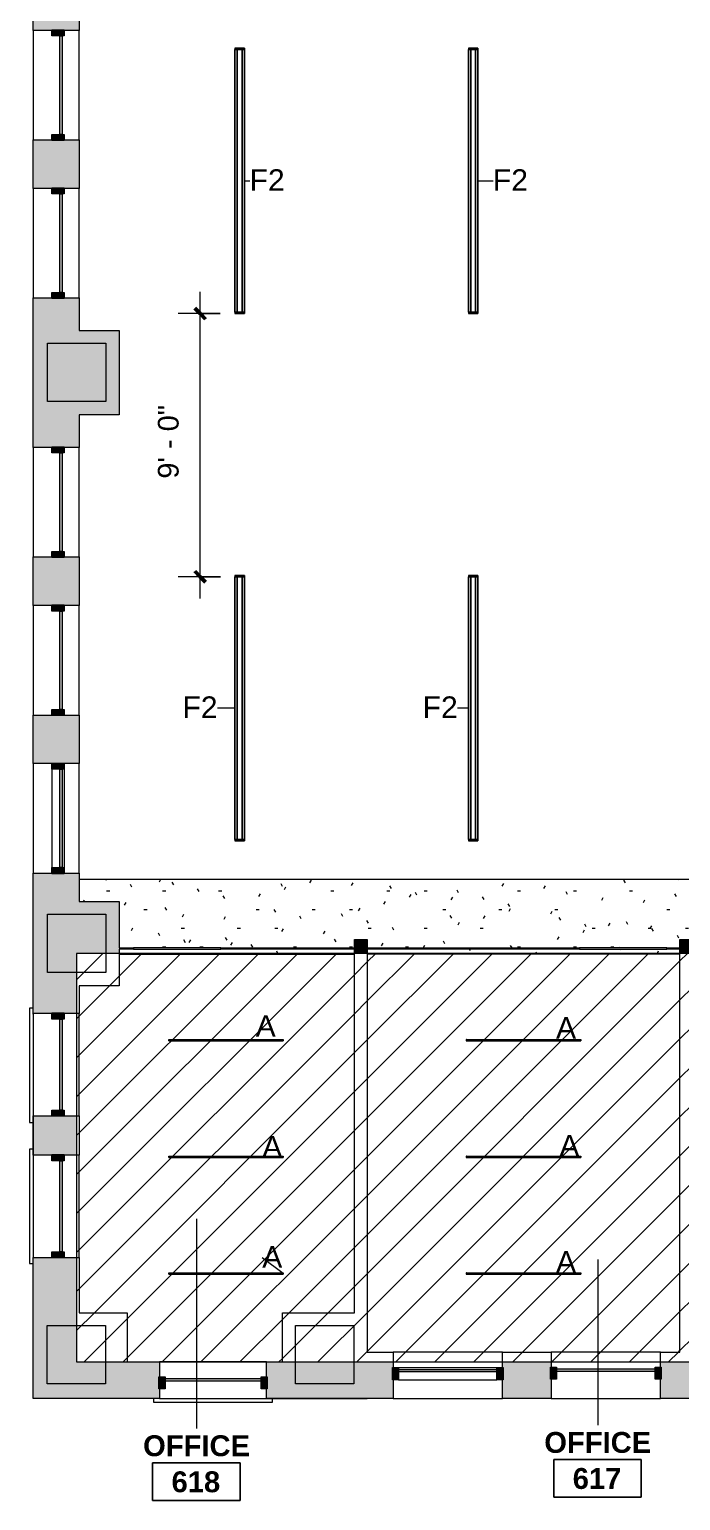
# Model space of a CAD drawing. Header units: inches. Extents: x -1767 to 184, y -1065 to 157.
# Drawn here: x -1767 to -1500, y -1065 to -460 of the extents above; entities that cross this region are included whole.
import ezdxf

# ---------------------------------------------------------------- set-up
doc = ezdxf.new("R2010")
doc.units = ezdxf.units.IN
doc.header["$MEASUREMENT"] = 0
for name, color, linetype, lineweight in [('06_555 11th St - background_dwg', 8, 'Continuous', 9), ('A-ANNO-DIMS', 211, 'Continuous', 9), ('A-ANNO-DIMS-96', 211, 'Continuous', 9), ('A-AREA-IDEN', 2, 'Continuous', 9), ('A-CLNG', 13, 'Continuous', 13), ('A-CLNG-PATT', 13, 'Continuous', 13), ('A-DETL-GENF', 92, 'Continuous', 9), ('A-DETL-THIN', 151, 'Continuous', 9), ('A-GLAZ-CURT', 52, 'Continuous', 13), ('A-GLAZ-CWMG', 51, 'Continuous', 13), ('A-WALL', 113, 'Continuous', 13), ('A-WALL-PATT', 111, 'Continuous', 13), ('C-Hatch', 7, 'Continuous', 9), ('E-LITE-EQPM', 33, 'Continuous', 9), ('E-LITE-EQPM-IDEN', 33, 'Continuous', 9), ('I-WALL', 2, 'Continuous', 13), ('P-SILL', 7, 'Continuous', 9), ('S-COLS', 52, 'Continuous', 13), ('W', 7, 'Continuous', 9)]:
    doc.layers.add(name, color=color, linetype=linetype, lineweight=lineweight)
doc.styles.add('Arial_1', font='arial.ttf', dxfattribs={"height": 8.851796})
doc.styles.add('Swis721 Lt BT', font='swissl.ttf', dxfattribs={"height": 8.514638})
doc.styles.add('Swis721 Lt BT_B', font='', dxfattribs={"height": 8.583975})
doc.styles.get('Swis721 Lt BT_B').set_extended_font_data('Swis721 Lt BT', bold=True)
doc.dimstyles.new('OTJ_-_3_32__Linear_3', dxfattribs={"dimscale": 12, "dimtxt": 9, "dimasz": 0.375, "dimexe": 0.75, "dimexo": 0.5, "dimgap": 0.5, "dimtad": 1, "dimdec": 1, "dimrnd": 0.5, "dimzin": 3, "dimdsep": 46, "dimlunit": 4, "dimtxsty": 'Swis721 Lt BT', "dimblk1": 'OBLIQUE', "dimblk2": 'OBLIQUE', "dimsah": 1, "dimcen": 0.09, "dimdle": 0.75, "dimazin": 0, "dimtfac": 1, "dimtdec": 4, "dimtix": 1, "dimtmove": 0, "dimatfit": 3, "dimfxl": 1, "dimtvp": 1, "dimtfill": 1, "dimfrac": 2, "dimtolj": 1, "dimtzin": 0, "dimarcsym": 2})
pattern_1 = [(45, (0, 0), (-8.01223, 8.01223), [])]

# ---------------------------------------------------------------- blocks, each defined once
blk = doc.blocks.new('System Panel - Glazed-4836574-FIRST FLOOR')
at = {"layer": 'A-GLAZ-CURT', "lineweight": 9}
blk.add_hatch(color=7, dxfattribs=at).paths.add_polyline_path([(18.75, 0.75), (18.75, 1.75), (-18.75, 1.75), (-18.75, 0.75), (3.64, 0.75)], flags=0)
at = {"layer": 'A-GLAZ-CURT', "color": 8, "lineweight": 20}
for p, q in [((-18.75, 0.75), (-18.75, 1.75)), ((-18.75, 1.75), (18.75, 1.75)), ((18.75, 0.75), (-18.75, 0.75)), ((18.75, 1.75), (18.75, 0.75))]:
    blk.add_line(p, q, dxfattribs=at)
blk = doc.blocks.new('Rectangular Mullion - 2_5_ x 5_ rectangular-4836572-FIRST FLOOR')
at = {"layer": 'A-GLAZ-CWMG', "lineweight": 9}
blk.add_hatch(color=7, dxfattribs=at).paths.add_polyline_path([(1.25, 2.5), (1.25, -2.5), (-1, -2.5), (-1, 2.5)], flags=0)
at = {"layer": 'A-GLAZ-CWMG', "color": 8, "lineweight": 20}
for p, q in [((1.25, 2.5), (-1.25, 2.5)), ((-1.25, 2.5), (-1.25, -2.5)), ((1.25, -2.5), (1.25, 2.5)), ((-1.25, -2.5), (1.25, -2.5))]:
    blk.add_line(p, q, dxfattribs=at)
blk = doc.blocks.new('Rectangular Mullion - 2_5_ x 5_ rectangular-4837751-FIRST FLOOR')
at = {"layer": 'A-GLAZ-CWMG', "lineweight": 9}
blk.add_hatch(color=7, dxfattribs=at).paths.add_polyline_path([(1, -1.75), (1, -2.5), (-1.25, -2.5), (-1.25, 2.5), (1, 2.5), (1, -0.75)], flags=0)
at = {"layer": 'A-GLAZ-CWMG', "color": 8, "lineweight": 20}
for p, q in [((1.25, 2.5), (-1.25, 2.5)), ((-1.25, 2.5), (-1.25, -2.5)), ((1.25, -2.5), (1.25, 2.5)), ((-1.25, -2.5), (1.25, -2.5))]:
    blk.add_line(p, q, dxfattribs=at)
blk = doc.blocks.new('System Panel - Glazed-4837756-FIRST FLOOR')
at = {"layer": 'A-GLAZ-CURT', "lineweight": 9}
blk.add_hatch(color=7, dxfattribs=at).paths.add_polyline_path([(20.25, 0.75), (20.25, 1.75), (-20.25, 1.75), (-20.25, 0.75), (5.86, 0.75)], flags=0)
at = {"layer": 'A-GLAZ-CURT', "color": 8, "lineweight": 20}
for p, q in [((-20.25, 0.75), (-20.25, 1.75)), ((-20.25, 1.75), (20.25, 1.75)), ((20.25, 0.75), (-20.25, 0.75)), ((20.25, 1.75), (20.25, 0.75))]:
    blk.add_line(p, q, dxfattribs=at)
blk = doc.blocks.new('System Panel - Glazed-4837760-FIRST FLOOR')
at = {"layer": 'A-GLAZ-CURT', "lineweight": 9}
blk.add_hatch(color=7, dxfattribs=at).paths.add_polyline_path([(20.25, 1.75), (-20.25, 1.75), (-20.25, 0.75), (20.25, 0.75)], flags=0)
at = {"layer": 'A-GLAZ-CURT', "color": 8, "lineweight": 20}
for p, q in [((-20.25, 0.75), (-20.25, 1.75)), ((-20.25, 1.75), (20.25, 1.75)), ((20.25, 0.75), (-20.25, 0.75)), ((20.25, 1.75), (20.25, 0.75))]:
    blk.add_line(p, q, dxfattribs=at)
blk = doc.blocks.new('System Panel - Glazed-4838992-FIRST FLOOR')
at = {"layer": 'A-GLAZ-CURT', "lineweight": 9}
blk.add_hatch(color=7, dxfattribs=at).paths.add_polyline_path([(19.75, 0.75), (19.75, 1.75), (-19.75, 1.75), (-19.75, 0.75)], flags=0)
at = {"layer": 'A-GLAZ-CURT', "color": 8, "lineweight": 20}
for p, q in [((-19.75, 0.75), (-19.75, 1.75)), ((-19.75, 1.75), (19.75, 1.75)), ((19.75, 0.75), (-19.75, 0.75)), ((19.75, 1.75), (19.75, 0.75))]:
    blk.add_line(p, q, dxfattribs=at)
blk = doc.blocks.new('Rectangular Mullion - 2_5_ x 5_ rectangular-4837755-FIRST FLOOR')
at = {"layer": 'A-GLAZ-CWMG', "lineweight": 9}
for p, q in [((-1758.13, -764.03), (-1758.13, -804.53)), ((-1753.13, -764.03), (-1753.13, -804.53))]:
    blk.add_line(p, q, dxfattribs=at)
blk = doc.blocks.new('Concrete-Rectangular-Column - 24 x 24-V3-FIRST FLOOR')
at = {"layer": 'S-COLS', "lineweight": 9}
blk.add_hatch(color=7, dxfattribs=at).paths.add_polyline_path([(12, -12), (12, -3), (0.13, -3), (0.13, 12), (-12, 12), (-12, -12), (1.25, -12)], flags=0)
at = {"layer": 'S-COLS', "color": 8, "lineweight": 20}
for p, q in [((-12, 12), (0.13, 12)), ((-12, -12), (-12, 12)), ((0.13, 12), (12, 12)), ((12, 12), (12, -3)), ((12, -3), (12, -12)), ((12, -12), (-12, -12))]:
    blk.add_line(p, q, dxfattribs=at)
blk = doc.blocks.new('Concrete-Rectangular-Column - 24 x 24-V4-FIRST FLOOR')
at = {"layer": 'S-COLS', "lineweight": 9}
blk.add_hatch(color=7, dxfattribs=at).paths.add_polyline_path([(-10.6, -12), (12, -12), (12, -3), (-12, -3), (-12, -12)], flags=0)
at = {"layer": 'S-COLS', "color": 8, "lineweight": 20}
for p, q in [((-12, 12), (12, 12)), ((-12, -3), (-12, 12)), ((12, 12), (12, -3)), ((-12, -12), (-12, -3)), ((12, -3), (12, -12)), ((12, -12), (-12, -12))]:
    blk.add_line(p, q, dxfattribs=at)
blk = doc.blocks.new('Concrete-Rectangular-Column - 24 x 24-V5-FIRST FLOOR')
at = {"layer": 'S-COLS', "lineweight": 9}
blk.add_hatch(color=7, dxfattribs=at).paths.add_polyline_path([(0, -12), (0, -4.12), (12, -4.12), (12, 12), (-12, 12), (-12, -12), (-9.98, -12)], flags=0)
at = {"layer": 'S-COLS', "color": 8, "lineweight": 20}
for p, q in [((-12, 12), (12, 12)), ((-12, -12), (-12, 12)), ((12, 12), (12, -4.12)), ((12, -4.12), (12, -12)), ((0, -12), (-12, -12)), ((12, -12), (0, -12))]:
    blk.add_line(p, q, dxfattribs=at)
blk = doc.blocks.new('Concrete-Rectangular-Column - 24 x 24-5170815-FIRST FLOOR')
at = {"layer": 'S-COLS', "lineweight": 9}
blk.add_hatch(color=7, dxfattribs=at).paths.add_polyline_path([(-12, -12), (12, -12), (12, 12), (-12, 12)], flags=0)
at = {"layer": 'S-COLS', "color": 8, "lineweight": 20}
for p, q in [((-12, 12), (12, 12)), ((-12, -12), (-12, 12)), ((12, 12), (12, -12)), ((12, -12), (-12, -12))]:
    blk.add_line(p, q, dxfattribs=at)
blk = doc.blocks.new('TBARLED SMARTLIGHT 9-16_DIFFUSING 2_ and 4_ - 4_ 9_16 - Diffusing Lens-5270811-FIRST FLOOR')
at = {"layer": 'E-LITE-EQPM'}
for p, q in [((-0.3, 23.56), (0.3, 23.56)), ((-0.3, 23.52), (-0.3, 23.56)), ((-0.3, 23.52), (-0.21, 23.52)), ((-0.3, -23.52), (-0.3, 23.52)), ((0.3, 23.52), (-0.3, 23.52)), ((-0.21, -23.52), (-0.21, 23.52)), ((-0.2, 23.5), (0.2, 23.5)), ((-0.2, -23.5), (-0.2, 23.5)), ((0.2, -23.5), (0.2, 23.5)), ((0.21, 23.52), (0.3, 23.52)), ((0.21, -23.52), (0.21, 23.52)), ((0.3, 23.56), (0.3, 23.52)), ((0.3, -23.52), (0.3, 23.52)), ((-0.21, -23.52), (-0.3, -23.52)), ((-0.3, -23.52), (0.3, -23.52)), ((-0.3, -23.56), (-0.3, -23.52)), ((0.3, -23.56), (-0.3, -23.56)), ((0.2, -23.5), (-0.2, -23.5)), ((0.3, -23.52), (0.21, -23.52)), ((0.3, -23.52), (0.3, -23.56))]:
    blk.add_line(p, q, dxfattribs=at)
blk = doc.blocks.new('Hex Wall - 2 Cell Asymmetric A - Hex Wall - 2 Cell Asymmetric A 9_-6113418-FIRST FLOOR')
at = {"layer": 'E-LITE-EQPM'}
for p, q in [((-54.56, 0.99), (-54.56, 1.98)), ((-54.56, 1.98), (-54, 1.98)), ((-54.56, -0.99), (-54.56, 0.99)), ((-54, 0.99), (-54.56, 0.99)), ((-54, 1.98), (-54, 0.99)), ((54, 1.98), (-54, 1.98)), ((-54, 0.99), (-54, 1.98)), ((-54, 1.98), (54, 1.98)), ((-54, 0.99), (-54, -0.99)), ((54, 0.99), (-54, 0.99)), ((-54, -0.99), (-54, 0.99)), ((-54, 0.99), (54, 0.99)), ((54, 0.99), (54, 1.98)), ((54, 1.98), (54.56, 1.98)), ((54, 1.98), (54, 0.99)), ((54, -0.99), (54, 0.99)), ((54.56, 0.99), (54, 0.99)), ((54, 0.99), (54, -0.99)), ((54.56, 1.98), (54.56, 0.99)), ((54.56, 0.99), (54.56, -0.99)), ((-54.56, -1.98), (-54.56, -0.99)), ((-54.56, -0.99), (-54, -0.99)), ((-54.56, -1.98), (-54, -1.98)), ((-54, -0.99), (-54, -1.98)), ((-54, -1.98), (-54, -0.99)), ((-54, -0.99), (54, -0.99)), ((54, -0.99), (-54, -0.99)), ((-54, -1.98), (54, -1.98)), ((54, -1.98), (-54, -1.98)), ((54, -1.93), (54, -0.99)), ((54, -0.99), (54.56, -0.99)), ((54, -0.99), (54, -1.93)), ((54, -1.98), (54, -1.94)), ((54, -1.94), (54, -1.98)), ((54, -1.98), (54.56, -1.98)), ((54.56, -0.99), (54.56, -1.98))]:
    blk.add_line(p, q, dxfattribs=at)
blk = doc.blocks.new('06_555 11th St - background_dwg-4793957-FIRST FLOOR')
at = {"layer": 'C-Hatch'}
blk.add_line((1612.18, 1972.23), (1612.18, 1997.73), dxfattribs=at)
at = {"layer": 'P-SILL', "flags": 128}
for points in [[(1612.18, 2100.23), (1610.68, 2100.23), (1610.68, 2053.23), (1612.18, 2053.23)], [(1612.18, 2042.23), (1610.68, 2042.23), (1610.68, 1995.23), (1612.18, 1995.23)], [(1661.68, 1939.72), (1661.68, 1938.22), (1710.68, 1938.22), (1710.68, 1939.72)]]:
    blk.add_lwpolyline(points, dxfattribs=at)
at = {"layer": 'W'}
for p, q in [((1612.18, 2330.73), (1612.18, 2392.23)), ((1612.18, 2097.73), (1612.18, 2155.73)), ((1612.18, 2055.73), (1612.18, 2039.73)), ((1612.18, 1972.23), (1612.18, 1997.73)), ((1708.18, 1939.72), (1749.56, 1939.72))]:
    blk.add_line(p, q, dxfattribs=at)
blk = doc.blocks.new('Room Tag - Room Name and Number-3379422-FIRST FLOOR')
at = {"layer": 'A-AREA-IDEN'}
for p, q in [((-0.1881, -0.1636), (-0.1881, -0.0018)), ((-0.1881, -0.0018), (0.1869, -0.0018)), ((0.1869, -0.0018), (-0.1881, -0.0018)), ((-0.1881, -0.0018), (-0.1881, -0.1636)), ((0.1869, -0.0018), (0.1869, -0.1636)), ((0.1869, -0.1636), (0.1869, -0.0018)), ((0.1869, -0.1636), (-0.1881, -0.1636)), ((-0.1881, -0.1636), (0.1869, -0.1636))]:
    blk.add_line(p, q, dxfattribs=at)
blk = doc.blocks.new('DIMBLOCK21-FIRST FLOOR')
at = {"layer": 'A-ANNO-DIMS-96'}
for p, q in [((-1697.19, -693.91), (-1697.19, -567.72)), ((-1688.91, -576.72), (-1706.19, -576.72)), ((-1697.19, -576.72), (-1688.91, -576.72)), ((-1688.78, -684.91), (-1706.19, -684.91)), ((-1697.19, -684.91), (-1688.78, -684.91))]:
    blk.add_line(p, q, dxfattribs=at)
at = {"layer": 'A-ANNO-DIMS-96', "lineweight": 50}
for p, q in [((-1697.19, -576.72), (-1699.44, -574.47)), ((-1697.19, -576.72), (-1694.94, -578.97)), ((-1697.19, -684.91), (-1699.44, -682.66)), ((-1697.19, -684.91), (-1694.94, -687.16))]:
    blk.add_line(p, q, dxfattribs=at)
at = {"layer": 'A-ANNO-DIMS-96', "color": 0, "insert": (-1714.56, -644.6), "char_height": 8.515, "width": 33.0857, "attachment_point": 1, "rotation": 90, "line_spacing_factor": 1.00667, "style": 'Swis721 Lt BT', "bg_fill": 3, "box_fill_scale": 1.25, "bg_fill_color": 0, "bg_fill_transparency": 0}
blk.add_mtext('9\' - 0"', dxfattribs=at)
blk = doc.blocks.new('_Oblique')
at = {"color": 0, "linetype": 'ByBlock', "lineweight": -2}
blk.add_line((-0.5, -0.5), (0.5, 0.5), dxfattribs=at)

msp = doc.modelspace()

# ---------------------------------------------------------------- hatches: boundary and pattern name
at = {"layer": 'A-CLNG-PATT'}
h = msp.add_hatch(dxfattribs=at)
h.set_pattern_fill('FP1_1', color=256, style=0, pattern_type=2)
h.set_pattern_definition([(0, (0, 0), (30.72, 7.68), [1.267, -21.773, 1.267, -21.773, -122.88]), (0, (0, 0), (30.72, 7.68), [-46.08, 1.267, -44.813, 1.267, -21.773, -53.76]), (0, (0, 0), (30.72, 7.68), [-115.2, 1.267, -14.093, 1.267, -37.133]), (120, (11.52, 3.84), (-22.011075, 22.7643), [1.267, -21.773, 1.267, -21.773, -122.88]), (120, (11.52, 3.84), (-22.011075, 22.7643), [-46.08, 1.267, -44.813, 1.267, -21.773, -53.76]), (120, (11.52, 3.84), (-22.011075, 22.7643), [-115.2, 1.267, -14.093, 1.267, -37.133]), (240, (15.36, 19.2), (-8.708925, -30.4443), [1.267, -21.773, 1.267, -21.773, -122.88]), (240, (15.36, 19.2), (-8.708925, -30.4443), [-46.08, 1.267, -44.813, 1.267, -21.773, -53.76]), (240, (15.36, 19.2), (-8.708925, -30.4443), [-115.2, 1.267, -14.093, 1.267, -37.133])])
h.paths.add_polyline_path([(-1533.91, -839.78), (-1499.89, -839.78), (-1499.89, -838.03), (-1628.51, -838.03), (-1628.51, -839.78), (-1541.26, -839.78)], flags=0)
h.paths.add_polyline_path([(-1686.17, -839.78), (-1633.76, -839.78), (-1633.76, -838.03), (-1730.51, -838.03), (-1730.51, -839.78), (-1687.28, -839.78)], flags=0)
h.paths.add_polyline_path([(-1441.89, -839.78), (-1367.26, -839.78), (-1367.26, -838.03), (-1494.64, -838.03), (-1494.64, -839.78), (-1443.95, -839.78)], flags=0)
h.paths.add_polyline_path([(-1253.39, -839.78), (-1251.26, -839.78), (-1251.26, -838.03), (-1362.01, -838.03), (-1362.01, -839.78), (-1257.84, -839.78)], flags=0)
h.paths.add_polyline_path([(-1349.86, -837.53), (-1251.26, -837.53), (-1251.26, -809.29), (-1746.88, -809.29), (-1746.88, -818.41), (-1730.51, -818.41), (-1730.51, -837.53), (-1633.76, -837.53), (-1633.76, -834.15), (-1628.51, -834.15), (-1628.51, -837.53), (-1499.89, -837.53), (-1499.89, -834.15), (-1494.64, -834.15), (-1494.64, -837.53), (-1367.26, -837.53), (-1367.26, -834.15), (-1362.01, -834.15), (-1362.01, -837.53)], flags=0)
at = {"layer": 'A-DETL-GENF'}
h = msp.add_hatch(dxfattribs=at)
h.set_pattern_fill('FP1_13', style=0, pattern_type=2)
h.set_pattern_definition(pattern_1)
h.paths.add_polyline_path([(-1497.36, -1007.79), (-1487.88, -1007.79), (-1487.88, -1003.79), (-1494.64, -1003.79), (-1494.64, -839.78), (-1499.89, -839.78), (-1499.89, -1003.79), (-1507.88, -1003.79), (-1507.88, -1007.79), (-1498.23, -1007.79)], flags=0)
h.paths.add_polyline_path([(-1362.01, -1007.79), (-1332.5, -1007.79), (-1332.5, -987.4), (-1362.01, -987.4), (-1362.01, -839.78), (-1367.26, -839.78), (-1367.26, -1003.79), (-1377.88, -1003.79), (-1377.88, -1007.79), (-1365.57, -1007.79)], flags=0)
h.paths.add_polyline_path([(-1748.01, -1007.79), (-1727.14, -1007.78), (-1727.14, -987.53), (-1746.88, -987.53), (-1746.88, -964.78), (-1748.01, -964.78), (-1748.01, -992.78)], flags=0)
h.paths.add_polyline_path([(-1427.1, -1007.79), (-1422.88, -1007.79), (-1422.88, -1003.79), (-1442.88, -1003.79), (-1442.88, -1007.79), (-1441.89, -1007.79)], flags=0)
h.paths.add_polyline_path([(-1246.39, -1007.79), (-1246.39, -981.4), (-1258.76, -981.4), (-1258.76, -1007.79), (-1255.82, -1007.79)], flags=0)
h.paths.add_polyline_path([(-1663.38, -1007.79), (-1617.88, -1007.79), (-1617.88, -1003.79), (-1628.51, -1003.79), (-1628.51, -839.78), (-1633.76, -839.78), (-1633.76, -987.53), (-1663.39, -987.53), (-1663.39, -1007.78), (-1663.39, -1007.79)], flags=0)
h.paths.add_polyline_path([(-1572.88, -1007.79), (-1552.88, -1007.79), (-1552.88, -1003.79), (-1572.88, -1003.79)], flags=0)
h.paths.add_polyline_path([(-1748.01, -922.78), (-1746.88, -922.78), (-1746.88, -906.53), (-1748.01, -906.53), (-1748.01, -921.82)], flags=0)
h.paths.add_polyline_path([(-1748.01, -864.53), (-1746.88, -864.53), (-1746.88, -853.16), (-1730.51, -853.16), (-1730.51, -839.78), (-1748.01, -839.78), (-1748.01, -853.83)], flags=0)
h.paths.add_polyline_path([(-1246.39, -843.42), (-1246.39, -839.78), (-1251.26, -839.78), (-1251.26, -843.42), (-1249.65, -843.42)], flags=0)
h = msp.add_hatch(dxfattribs=at)
h.set_pattern_fill('FP1_13', style=0, pattern_type=2)
h.set_pattern_definition(pattern_1)
h.paths.add_polyline_path([(-1485.63, -1007.79), (-1442.88, -1007.79), (-1442.88, -1003.79), (-1422.88, -1003.79), (-1422.88, -1007.79), (-1377.88, -1007.79), (-1377.88, -1003.79), (-1367.26, -1003.79), (-1367.26, -839.78), (-1494.64, -839.78), (-1494.64, -1003.79), (-1487.88, -1003.79), (-1487.88, -1007.79)], flags=0)
h.paths.add_polyline_path([(-1325.88, -1007.79), (-1258.76, -1007.79), (-1258.76, -981.4), (-1246.39, -981.4), (-1246.39, -843.42), (-1251.26, -843.42), (-1251.26, -839.78), (-1362.01, -839.78), (-1362.01, -987.4), (-1332.5, -987.4), (-1332.5, -1007.79)], flags=0)
h.paths.add_polyline_path([(-1713.88, -1007.79), (-1663.39, -1007.78), (-1663.39, -987.53), (-1633.76, -987.53), (-1633.76, -839.78), (-1730.51, -839.78), (-1730.51, -853.16), (-1746.88, -853.16), (-1746.88, -864.53), (-1748.01, -864.53), (-1748.01, -906.53), (-1746.88, -906.53), (-1746.88, -922.78), (-1748.01, -922.78), (-1748.01, -964.78), (-1746.88, -964.78), (-1746.88, -987.53), (-1727.14, -987.53), (-1727.14, -1007.78), (-1713.88, -1007.78)], flags=0)
h.paths.add_polyline_path([(-1617.88, -1007.79), (-1572.88, -1007.79), (-1572.88, -1003.79), (-1552.88, -1003.79), (-1552.88, -1007.79), (-1507.88, -1007.79), (-1507.88, -1003.79), (-1499.89, -1003.79), (-1499.89, -839.78), (-1628.51, -839.78), (-1628.51, -1003.79), (-1617.88, -1003.79)], flags=0)
at = {"layer": 'A-WALL-PATT', "lineweight": 9}
h = msp.add_hatch(color=7, dxfattribs=at)
h.paths.add_polyline_path([(-1765.88, -990.28), (-1748.01, -990.28), (-1748.01, -964.78), (-1765.88, -964.78), (-1765.88, -987.53)], flags=0)
h.paths.add_polyline_path([(-1748.01, -922.78), (-1748.01, -906.53), (-1765.88, -906.53), (-1765.88, -922.78)], flags=0)
h.paths.add_polyline_path([(-1760.01, -864.53), (-1748.01, -864.53), (-1748.01, -847.66), (-1760.01, -847.66), (-1760.01, -823.66), (-1746.88, -823.66), (-1746.88, -806.78), (-1765.88, -806.78), (-1765.88, -864.53)], flags=0)
h.paths.add_polyline_path([(-1746.88, -761.78), (-1746.88, -741.78), (-1765.88, -741.78), (-1765.88, -761.78)], flags=0)
h.paths.add_polyline_path([(-1765.88, -696.78), (-1746.88, -696.78), (-1746.88, -676.78), (-1765.88, -676.78), (-1765.88, -690.7)], flags=0)
h.paths.add_polyline_path([(-1746.88, -631.78), (-1746.88, -612.91), (-1760.01, -612.91), (-1760.01, -588.91), (-1746.88, -588.91), (-1746.88, -570.28), (-1765.88, -570.28), (-1765.88, -631.78)], flags=0)
h.paths.add_polyline_path([(-1765.88, -525.28), (-1746.88, -525.28), (-1746.88, -505.28), (-1765.88, -505.28), (-1765.88, -522.27)], flags=0)
h.paths.add_polyline_path([(-1765.88, -460.28), (-1746.88, -460.28), (-1746.88, -440.53), (-1765.88, -440.53)], flags=0)
h.paths.add_polyline_path([(-1765.88, -395.53), (-1746.88, -395.53), (-1746.88, -376.41), (-1760.01, -376.41), (-1760.01, -352.41), (-1746.88, -352.41), (-1746.88, -333.78), (-1765.88, -333.78), (-1765.88, -381.91)], flags=0)
h.paths.add_polyline_path([(-1746.88, -288.78), (-1746.88, -268.78), (-1765.88, -268.78), (-1765.88, -288.78)], flags=0)
h.paths.add_polyline_path([(-1746.88, -223.78), (-1746.88, -203.78), (-1765.88, -203.78), (-1765.88, -223.78)], flags=0)
h.paths.add_polyline_path([(-1752.38, -158.78), (-1746.88, -158.78), (-1746.88, -147.16), (-1765.88, -147.16), (-1765.88, -158.78), (-1758.38, -158.78)], flags=0)
for points in [[(-1736.01, -588.91), (-1736.01, -583.66), (-1746.88, -583.66), (-1746.88, -588.91), (-1746.77, -588.91)], [(-1730.51, -612.91), (-1730.51, -583.66), (-1736.01, -583.66), (-1736.01, -612.91)], [(-1746.88, -618.41), (-1730.51, -618.41), (-1730.51, -612.91), (-1746.88, -612.91)], [(-1736.01, -823.91), (-1730.51, -823.91), (-1730.51, -818.41), (-1746.88, -818.41), (-1746.88, -823.66), (-1736.01, -823.66)], [(-1731.51, -839.78), (-1730.51, -839.78), (-1730.51, -823.91), (-1736.01, -823.91), (-1736.01, -839.78), (-1731.74, -839.78)], [(-1633.76, -839.78), (-1628.51, -839.78), (-1628.51, -834.15), (-1633.76, -834.15), (-1633.76, -838.03)], [(-1499.89, -839.78), (-1494.64, -839.78), (-1494.64, -834.15), (-1499.89, -834.15), (-1499.89, -838.03)], [(-1760.14, -1016.78), (-1760.14, -992.78), (-1759.89, -992.78), (-1759.89, -990.28), (-1765.89, -990.28), (-1765.89, -1016.78)], [(-1748.01, -992.78), (-1748.01, -990.28), (-1759.89, -990.28), (-1759.89, -992.78), (-1751.66, -992.78)], [(-1731.31, -1016.78), (-1727.14, -1016.78), (-1727.14, -1007.79), (-1736.14, -1007.79), (-1736.14, -1016.78)], [(-1633.76, -1022.78), (-1628.51, -1022.78), (-1628.51, -1007.79), (-1634.01, -1007.79), (-1634.01, -1022.78)], [(-1736.14, -1022.78), (-1727.14, -1022.78), (-1727.14, -1016.78), (-1765.89, -1016.78), (-1765.89, -1022.78), (-1746.88, -1022.78)], [(-1643.36, -1022.78), (-1634.01, -1022.78), (-1634.01, -1016.78), (-1657.89, -1016.78), (-1657.89, -1022.78), (-1656.61, -1022.78)]]:
    msp.add_hatch(color=7, dxfattribs=at).paths.add_polyline_path(points, flags=0)
h = msp.add_hatch(color=7, dxfattribs=at)
h.paths.add_polyline_path([(-1687.28, -838.03), (-1633.76, -838.03), (-1633.76, -837.53), (-1688.64, -837.53), (-1688.64, -838.03)], flags=0)
h.paths.add_polyline_path([(-1730.51, -838.03), (-1724.64, -838.03), (-1724.64, -837.53), (-1730.51, -837.53)], flags=0)
h = msp.add_hatch(color=7, dxfattribs=at)
h.paths.add_polyline_path([(-1505.26, -838.03), (-1499.89, -838.03), (-1499.9, -837.53), (-1505.26, -837.53)], flags=0)
h.paths.add_polyline_path([(-1564.59, -838.03), (-1541.26, -838.03), (-1541.26, -837.53), (-1628.51, -837.53), (-1628.51, -838.03), (-1595.26, -838.03)], flags=0)
h = msp.add_hatch(color=7, dxfattribs=at)
h.paths.add_polyline_path([(-1717.98, -1022.78), (-1713.88, -1022.78), (-1713.89, -1007.79), (-1727.14, -1007.79), (-1727.14, -1022.78)], flags=0)
h.paths.add_polyline_path([(-1663.39, -1022.78), (-1657.89, -1022.78), (-1657.89, -1016.78), (-1658.01, -1016.78), (-1658.01, -1007.79), (-1669.89, -1007.79), (-1669.89, -1022.78)], flags=0)
h = msp.add_hatch(color=7, dxfattribs=at)
h.paths.add_polyline_path([(-1494.64, -1022.79), (-1487.88, -1022.79), (-1487.88, -1007.79), (-1507.88, -1007.79), (-1507.88, -1022.79), (-1499.89, -1022.79)], flags=0)
h.paths.add_polyline_path([(-1442.88, -1022.79), (-1422.88, -1022.79), (-1422.88, -1007.79), (-1442.88, -1007.79), (-1442.88, -1013.37)], flags=0)
h.paths.add_polyline_path([(-1377.88, -1022.79), (-1367.26, -1022.78), (-1367.26, -1007.79), (-1377.88, -1007.79)], flags=0)
h.paths.add_polyline_path([(-1572.88, -1022.79), (-1552.88, -1022.79), (-1552.88, -1007.79), (-1572.88, -1007.79), (-1572.88, -1013.37)], flags=0)
h.paths.add_polyline_path([(-1617.88, -1022.79), (-1617.88, -1007.79), (-1628.51, -1007.79), (-1628.51, -1022.79)], flags=0)

# ---------------------------------------------------------------- linework, layer by layer
at = {"layer": 'A-AREA-IDEN'}
for p, q in [((-1698.67, -948.92), (-1698.67, -1035.11)), ((-1698.67, -948.92), (-1698.67, -1035.11)), ((-1533.7, -965.63), (-1533.7, -1033.75)), ((-1533.7, -965.63), (-1533.7, -1033.75))]:
    msp.add_line(p, q, dxfattribs=at)
at = {"layer": 'A-CLNG'}
for p, q in [((-1746.88, -809.29), (-1251.26, -809.29)), ((-1730.51, -840.17), (-1633.76, -840.17)), ((-1628.51, -839.92), (-1499.89, -839.92))]:
    msp.add_line(p, q, dxfattribs=at)
at = {"layer": 'A-DETL-THIN'}
for p, q in [((-1246.39, -839.78), (-1748.01, -839.78)), ((-1748.01, -839.78), (-1748.01, -1007.79)), ((-1748.01, -1007.79), (-1246.39, -1007.79))]:
    msp.add_line(p, q, dxfattribs=at)
at = {"layer": 'A-WALL', "color": 8, "lineweight": 20}
for p, q in [((-1765.88, -460.28), (-1765.88, -440.53)), ((-1746.88, -440.53), (-1746.88, -460.28)), ((-1746.88, -460.28), (-1765.88, -460.28)), ((-1765.88, -525.28), (-1765.88, -505.28)), ((-1765.88, -505.28), (-1746.88, -505.28)), ((-1746.88, -505.28), (-1746.88, -525.28)), ((-1746.88, -525.28), (-1765.88, -525.28)), ((-1765.88, -631.78), (-1765.88, -570.28)), ((-1765.88, -570.28), (-1746.88, -570.28)), ((-1746.88, -570.28), (-1746.88, -583.66)), ((-1746.88, -583.66), (-1730.51, -583.66)), ((-1730.51, -583.66), (-1730.51, -618.41)), ((-1746.88, -618.41), (-1746.88, -631.78)), ((-1730.51, -618.41), (-1746.88, -618.41)), ((-1746.88, -631.78), (-1765.88, -631.78)), ((-1765.88, -696.78), (-1765.88, -676.78)), ((-1765.88, -676.78), (-1746.88, -676.78)), ((-1746.88, -676.78), (-1746.88, -696.78)), ((-1746.88, -696.78), (-1765.88, -696.78)), ((-1765.88, -761.78), (-1765.88, -741.78)), ((-1765.88, -741.78), (-1746.88, -741.78)), ((-1746.88, -741.78), (-1746.88, -761.78)), ((-1746.88, -761.78), (-1765.88, -761.78)), ((-1765.88, -864.53), (-1765.88, -806.78)), ((-1765.88, -806.78), (-1746.88, -806.78)), ((-1746.88, -806.78), (-1746.88, -818.41)), ((-1746.88, -818.41), (-1730.51, -818.41)), ((-1730.51, -818.41), (-1730.51, -837.53)), ((-1730.51, -838.03), (-1730.51, -853.16)), ((-1746.88, -853.16), (-1746.88, -864.53)), ((-1730.51, -853.16), (-1746.88, -853.16)), ((-1746.88, -864.53), (-1765.88, -864.53)), ((-1765.88, -922.78), (-1765.88, -906.53)), ((-1765.88, -906.53), (-1746.88, -906.53)), ((-1746.88, -906.53), (-1746.88, -922.78)), ((-1746.88, -922.78), (-1765.88, -922.78)), ((-1765.88, -990.28), (-1765.88, -964.78)), ((-1765.88, -964.78), (-1746.88, -964.78)), ((-1746.88, -964.78), (-1746.88, -987.53)), ((-1765.89, -1022.78), (-1765.89, -990.28)), ((-1746.88, -987.53), (-1727.14, -987.53)), ((-1727.14, -987.53), (-1727.14, -1007.78)), ((-1663.39, -1007.78), (-1663.39, -987.53)), ((-1663.39, -987.53), (-1633.76, -987.53)), ((-1628.51, -987.53), (-1628.51, -1003.79)), ((-1628.51, -1003.79), (-1617.88, -1003.79)), ((-1617.88, -1003.79), (-1617.88, -1022.79)), ((-1572.88, -1022.79), (-1572.88, -1003.79)), ((-1572.88, -1003.79), (-1552.88, -1003.79)), ((-1552.88, -1003.79), (-1552.88, -1022.79)), ((-1507.88, -1022.79), (-1507.88, -1003.79)), ((-1507.88, -1003.79), (-1499.89, -1003.79)), ((-1727.14, -1007.78), (-1713.88, -1007.78)), ((-1713.88, -1007.79), (-1713.88, -1022.78)), ((-1669.89, -1007.78), (-1663.39, -1007.78)), ((-1669.89, -1022.78), (-1669.89, -1007.79)), ((-1727.14, -1022.78), (-1765.89, -1022.78)), ((-1713.88, -1022.78), (-1727.14, -1022.78)), ((-1657.89, -1022.78), (-1669.89, -1022.78)), ((-1628.51, -1022.78), (-1657.89, -1022.78)), ((-1617.88, -1022.79), (-1628.51, -1022.79)), ((-1552.88, -1022.79), (-1572.88, -1022.79)), ((-1487.88, -1022.79), (-1507.88, -1022.79))]:
    msp.add_line(p, q, dxfattribs=at)
at = {"layer": 'A-WALL', "lineweight": 9}
for p, q in [((-1765.88, -460.28), (-1765.88, -505.28)), ((-1746.88, -505.28), (-1746.88, -460.28)), ((-1765.88, -525.28), (-1765.88, -570.28)), ((-1746.88, -570.28), (-1746.88, -525.28)), ((-1765.88, -631.78), (-1765.88, -676.78)), ((-1746.88, -676.78), (-1746.88, -631.78)), ((-1765.88, -696.78), (-1765.88, -741.78)), ((-1746.88, -741.78), (-1746.88, -696.78)), ((-1765.88, -761.78), (-1765.88, -806.78)), ((-1746.88, -806.78), (-1746.88, -761.78)), ((-1765.88, -864.53), (-1765.88, -906.53)), ((-1746.88, -906.53), (-1746.88, -864.53)), ((-1765.88, -922.78), (-1765.88, -964.78)), ((-1746.88, -964.78), (-1746.88, -922.78)), ((-1572.88, -1003.79), (-1617.88, -1003.79)), ((-1507.88, -1003.79), (-1552.88, -1003.79)), ((-1669.89, -1007.78), (-1713.88, -1007.78)), ((-1713.88, -1022.78), (-1669.89, -1022.78)), ((-1617.88, -1022.79), (-1572.88, -1022.79)), ((-1552.88, -1022.79), (-1507.88, -1022.79))]:
    msp.add_line(p, q, dxfattribs=at)
at = {"layer": 'E-LITE-EQPM-IDEN'}
for p, q in [((-1678.94, -522.16), (-1676.78, -522.16)), ((-1582.94, -522.16), (-1576.76, -522.16)), ((-1682.91, -738.91), (-1690.09, -738.91)), ((-1586.91, -738.91), (-1591.32, -738.91)), ((-1663.01, -971.45), (-1671.64, -964.94))]:
    msp.add_line(p, q, dxfattribs=at)
at = {"layer": 'I-WALL', "color": 8, "lineweight": 20}
for p, q in [((-1633.76, -837.53), (-1633.76, -834.15)), ((-1633.76, -834.15), (-1628.51, -834.15)), ((-1628.51, -834.15), (-1628.51, -837.53)), ((-1499.89, -837.53), (-1499.89, -834.15)), ((-1499.89, -834.15), (-1494.64, -834.15)), ((-1730.51, -837.53), (-1724.64, -837.53)), ((-1724.64, -838.03), (-1730.51, -838.03)), ((-1724.64, -837.53), (-1724.64, -838.03)), ((-1688.64, -837.53), (-1633.76, -837.53)), ((-1688.64, -838.03), (-1688.64, -837.53)), ((-1633.76, -838.03), (-1688.64, -838.03)), ((-1633.76, -987.53), (-1633.76, -838.03)), ((-1628.51, -837.53), (-1541.26, -837.53)), ((-1628.51, -838.03), (-1628.51, -987.53)), ((-1541.26, -838.03), (-1628.51, -838.03)), ((-1541.26, -837.53), (-1541.26, -838.03)), ((-1505.26, -838.03), (-1505.26, -837.53)), ((-1505.26, -837.53), (-1499.89, -837.53)), ((-1499.89, -838.03), (-1505.26, -838.03)), ((-1499.89, -1003.79), (-1499.89, -838.03))]:
    msp.add_line(p, q, dxfattribs=at)
at = {"layer": 'I-WALL', "lineweight": 9}
for p, q in [((-1688.64, -837.53), (-1724.64, -837.53)), ((-1724.64, -838.03), (-1688.64, -838.03)), ((-1505.26, -837.53), (-1541.26, -837.53)), ((-1541.26, -838.03), (-1505.26, -838.03))]:
    msp.add_line(p, q, dxfattribs=at)

# ---------------------------------------------------------------- block references
at = {"layer": '06_555 11th St - background_dwg', "color": 7}
msp.add_blockref('06_555 11th St - background_dwg-4793957-FIRST FLOOR', (-3378.07, -2962.51), dxfattribs=at)
at = {"layer": 'A-AREA-IDEN', "xscale": 95.99999999999994, "yscale": 95.99999999999994, "zscale": 95.99999999999994}
for p in [(-1698.68, -1049.09), (-1698.68, -1049.09), (-1533.72, -1047.73), (-1533.72, -1047.73)]:
    msp.add_blockref('Room Tag - Room Name and Number-3379422-FIRST FLOOR', p, dxfattribs=at)
at = {"layer": 'A-GLAZ-CURT', "lineweight": 9, "rotation": 270}
for name, p in [('System Panel - Glazed-4837760-FIRST FLOOR', (-1755.63, -482.78)), ('System Panel - Glazed-4837760-FIRST FLOOR', (-1755.63, -547.78)), ('System Panel - Glazed-4837760-FIRST FLOOR', (-1755.63, -654.28)), ('System Panel - Glazed-4837760-FIRST FLOOR', (-1755.63, -719.28)), ('System Panel - Glazed-4837756-FIRST FLOOR', (-1755.63, -784.28)), ('System Panel - Glazed-4836574-FIRST FLOOR', (-1755.63, -885.53)), ('System Panel - Glazed-4836574-FIRST FLOOR', (-1755.63, -943.78))]:
    msp.add_blockref(name, p, dxfattribs=at)
at = {"layer": 'A-GLAZ-CURT', "lineweight": 9}
for name, p in [('System Panel - Glazed-4838992-FIRST FLOOR', (-1691.89, -1016.41)), ('System Panel - Glazed-4837756-FIRST FLOOR', (-1595.38, -1012.6)), ('System Panel - Glazed-4837760-FIRST FLOOR', (-1530.38, -1012.41))]:
    msp.add_blockref(name, p, dxfattribs=at)
at = {"layer": 'A-GLAZ-CWMG', "lineweight": 9, "extrusion": (0, 0, -1)}
for name, p, rotation in [('Rectangular Mullion - 2_5_ x 5_ rectangular-4836572-FIRST FLOOR', (1755.63, -461.28), 270), ('Rectangular Mullion - 2_5_ x 5_ rectangular-4836572-FIRST FLOOR', (1755.63, -504.28), 270), ('Rectangular Mullion - 2_5_ x 5_ rectangular-4836572-FIRST FLOOR', (1755.63, -526.28), 270), ('Rectangular Mullion - 2_5_ x 5_ rectangular-4836572-FIRST FLOOR', (1755.63, -569.28), 270), ('Rectangular Mullion - 2_5_ x 5_ rectangular-4836572-FIRST FLOOR', (1755.63, -632.78), 270), ('Rectangular Mullion - 2_5_ x 5_ rectangular-4836572-FIRST FLOOR', (1755.63, -675.78), 270), ('Rectangular Mullion - 2_5_ x 5_ rectangular-4836572-FIRST FLOOR', (1755.63, -697.78), 270), ('Rectangular Mullion - 2_5_ x 5_ rectangular-4836572-FIRST FLOOR', (1755.63, -740.78), 270), ('Rectangular Mullion - 2_5_ x 5_ rectangular-4837751-FIRST FLOOR', (1755.63, -762.78), 270), ('Rectangular Mullion - 2_5_ x 5_ rectangular-4837751-FIRST FLOOR', (1755.63, -805.78), 270), ('Rectangular Mullion - 2_5_ x 5_ rectangular-4836572-FIRST FLOOR', (1755.63, -865.53), 270), ('Rectangular Mullion - 2_5_ x 5_ rectangular-4836572-FIRST FLOOR', (1755.63, -905.53), 270), ('Rectangular Mullion - 2_5_ x 5_ rectangular-4836572-FIRST FLOOR', (1755.63, -923.78), 270), ('Rectangular Mullion - 2_5_ x 5_ rectangular-4836572-FIRST FLOOR', (1755.63, -963.78), 270), ('Rectangular Mullion - 2_5_ x 5_ rectangular-4837751-FIRST FLOOR', (1616.88, -1012.6), 180), ('Rectangular Mullion - 2_5_ x 5_ rectangular-4837751-FIRST FLOOR', (1573.88, -1012.6), 180), ('Rectangular Mullion - 2_5_ x 5_ rectangular-4836572-FIRST FLOOR', (1551.88, -1012.41), 180), ('Rectangular Mullion - 2_5_ x 5_ rectangular-4836572-FIRST FLOOR', (1508.88, -1012.41), 180), ('Rectangular Mullion - 2_5_ x 5_ rectangular-4836572-FIRST FLOOR', (1712.88, -1016.41), 180), ('Rectangular Mullion - 2_5_ x 5_ rectangular-4836572-FIRST FLOOR', (1670.89, -1016.41), 180)]:
    msp.add_blockref(name, p, dxfattribs=dict(at, rotation=rotation))
at = {"layer": 'A-GLAZ-CWMG', "lineweight": 9}
msp.add_blockref('Rectangular Mullion - 2_5_ x 5_ rectangular-4837755-FIRST FLOOR', (0, 0), dxfattribs=at)
at = {"layer": 'A-GLAZ-CWMG', "lineweight": 9, "rotation": 89.99999999999977}
msp.add_blockref('Rectangular Mullion - 2_5_ x 5_ rectangular-4837755-FIRST FLOOR', (-2379.67, 743.03), dxfattribs=at)
at = {"layer": 'E-LITE-EQPM', "extrusion": (0, 0, -1)}
for name, p, rotation in [('Hex Wall - 2 Cell Asymmetric A - Hex Wall - 2 Cell Asymmetric A 9_-6113418-FIRST FLOOR', (1680.93, -522.16), 269.9999999999998), ('Hex Wall - 2 Cell Asymmetric A - Hex Wall - 2 Cell Asymmetric A 9_-6113418-FIRST FLOOR', (1584.93, -522.16), 269.9999999999998), ('Hex Wall - 2 Cell Asymmetric A - Hex Wall - 2 Cell Asymmetric A 9_-6113418-FIRST FLOOR', (1680.93, -738.91), 269.9999999999998), ('Hex Wall - 2 Cell Asymmetric A - Hex Wall - 2 Cell Asymmetric A 9_-6113418-FIRST FLOOR', (1584.93, -738.91), 269.9999999999998), ('TBARLED SMARTLIGHT 9-16_DIFFUSING 2_ and 4_ - 4_ 9_16 - Diffusing Lens-5270811-FIRST FLOOR', (1686.57, -875.45), 89.99999999999773), ('TBARLED SMARTLIGHT 9-16_DIFFUSING 2_ and 4_ - 4_ 9_16 - Diffusing Lens-5270811-FIRST FLOOR', (1564.2, -875.45), 89.99999999999773), ('TBARLED SMARTLIGHT 9-16_DIFFUSING 2_ and 4_ - 4_ 9_16 - Diffusing Lens-5270811-FIRST FLOOR', (1686.57, -923.45), 89.99999999999773), ('TBARLED SMARTLIGHT 9-16_DIFFUSING 2_ and 4_ - 4_ 9_16 - Diffusing Lens-5270811-FIRST FLOOR', (1564.2, -923.45), 89.99999999999773), ('TBARLED SMARTLIGHT 9-16_DIFFUSING 2_ and 4_ - 4_ 9_16 - Diffusing Lens-5270811-FIRST FLOOR', (1686.57, -971.45), 89.99999999999773), ('TBARLED SMARTLIGHT 9-16_DIFFUSING 2_ and 4_ - 4_ 9_16 - Diffusing Lens-5270811-FIRST FLOOR', (1564.2, -971.45), 89.99999999999773)]:
    msp.add_blockref(name, p, dxfattribs=dict(at, rotation=rotation))
at = {"layer": 'S-COLS', "lineweight": 9}
for name, p in [('Concrete-Rectangular-Column - 24 x 24-5170815-FIRST FLOOR', (-1748.01, -600.91)), ('Concrete-Rectangular-Column - 24 x 24-V5-FIRST FLOOR', (-1748.01, -835.66)), ('Concrete-Rectangular-Column - 24 x 24-V3-FIRST FLOOR', (-1748.14, -1004.78)), ('Concrete-Rectangular-Column - 24 x 24-V4-FIRST FLOOR', (-1646.01, -1004.78))]:
    msp.add_blockref(name, p, dxfattribs=at)

# ---------------------------------------------------------------- texts
at = {"layer": 'A-AREA-IDEN', "char_height": 8.584, "attachment_point": 2, "line_spacing_factor": 0.998538, "style": 'Swis721 Lt BT_B'}
for s, insert, width in [('OFFICE', (-1698.67, -1037.95), 49.572), ('OFFICE', (-1698.67, -1037.95), 49.572), ('OFFICE', (-1533.7, -1036.59), 49.572), ('OFFICE', (-1533.7, -1036.59), 49.572), ('617', (-1533.99, -1051.42), 23.004), ('617', (-1533.99, -1051.42), 23.004), ('618', (-1698.95, -1052.78), 23.004), ('618', (-1698.95, -1052.78), 23.004)]:
    msp.add_mtext(s, dxfattribs=dict(at, insert=insert, width=width))
at = {"layer": 'E-LITE-EQPM-IDEN', "attachment_point": 2, "line_spacing_factor": 0.938532, "style": 'Arial_1'}
for s, insert, char_height, width in [('F2', (-1669.63, -517.39), 8.852, 17.172), ('F2', (-1569.6, -517.39), 8.852, 17.172), ('F2', (-1697.25, -734.14), 8.852, 17.172), ('F2', (-1598.48, -734.14), 8.852, 17.172), ('A', (-1670.22, -865.23), 8.85, 9.828), ('A', (-1546.73, -866), 8.85, 9.828), ('A', (-1667.54, -914.84), 8.85, 9.828), ('A', (-1545.35, -914.46), 8.85, 9.828), ('A', (-1667.54, -960.17), 8.85, 9.828), ('A', (-1546.73, -962.17), 8.85, 9.828)]:
    msp.add_mtext(s, dxfattribs=dict(at, insert=insert, char_height=char_height, width=width))

# ---------------------------------------------------------------- next in the draw order: dimensions: what is measured, and where the dimension line sits
at = {"layer": 'A-ANNO-DIMS'}
dim = msp.add_linear_dim(base=(-1697.19, -576.72), p1=(-1682.78, -684.91), p2=(-1682.91, -576.72), angle=90, dimstyle='OTJ_-_3_32__Linear_3', override={"dimpost": '<>', "dimfxl": 108.190082}, dxfattribs=at)
dim.commit()
dim.dimension.update_dxf_attribs({"geometry": 'DIMBLOCK21-FIRST FLOOR', "text_midpoint": (-1707.57, -630.82)})

doc.saveas('drawing.dxf')
